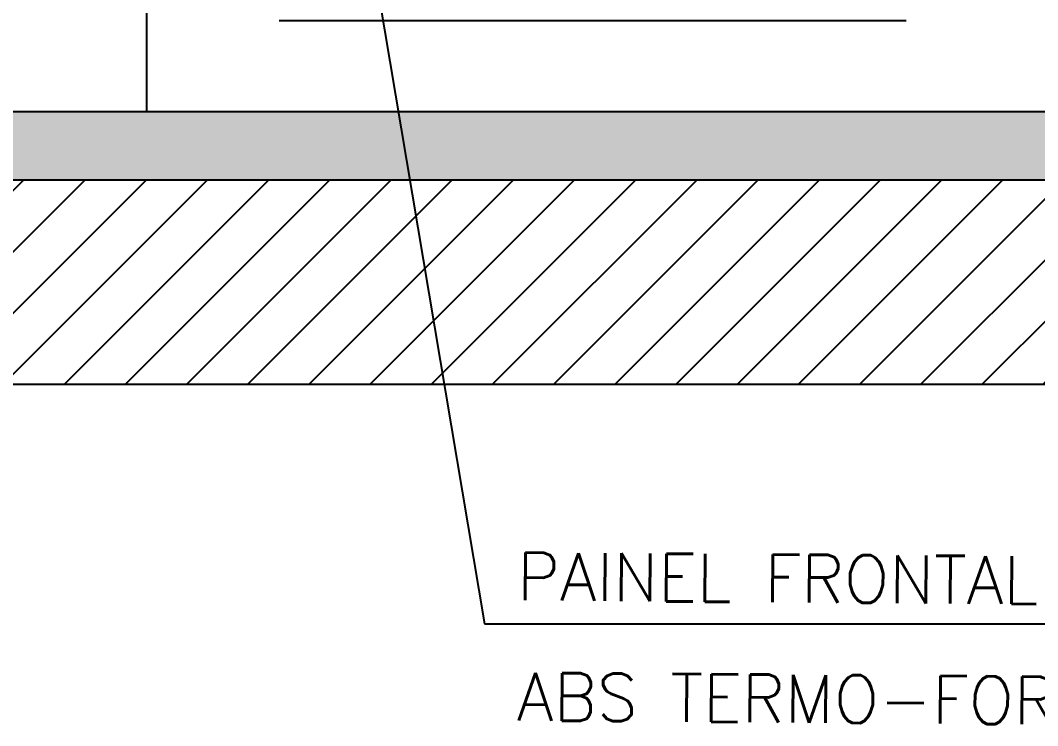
# Model space of a CAD drawing. Extents: x -36.1 to 57, y 1.4 to 46.9.
# Drawn here: x 32.186 to 33.679, y 2.75 to 3.785 of the extents above; entities that cross this region are included whole.
import ezdxf

# ---------------------------------------------------------------- set-up
doc = ezdxf.new("R2010")
doc.units = 0
doc.header["$LTSCALE"] = 0.02
for name, color, linetype in [('A-HACHU', 250, 'CONTINUOUS'), ('CARENAGEM', 1, 'CONTINUOUS'), ('COTAS', 6, 'CONTINUOUS'), ('DIVISORIA', 5, 'CONTINUOUS'), ('PAREDES', 7, 'CONTINUOUS')]:
    doc.layers.add(name, color=color, linetype=linetype)
doc.styles.add('COTAS', font='romans.shx', dxfattribs={"width": 0.75})

msp = doc.modelspace()

# ---------------------------------------------------------------- hatches: boundary and pattern name
at = {"layer": 'A-HACHU'}
h = msp.add_hatch(dxfattribs=at)
h.set_pattern_fill('ANSI31', color=256, scale=0.02, angle=0.01, style=0)
h.paths.add_polyline_path([(32.7581, 3.5505), (27.3723, 3.5505), (27.7632, 3.2505), (32.8086, 3.2505)])
h.paths.add_polyline_path([(27.3723, 3.5505), (25.9039, 3.5505), (25.9039, 3.2505), (27.7632, 3.2505)])
h.paths.add_polyline_path([(35.2088, 3.5505), (32.7581, 3.5505), (32.8086, 3.2505), (35.8667, 3.2505)])
h.paths.add_polyline_path([(37.9119, 3.5505), (35.2088, 3.5505), (35.8667, 3.2505), (37.9119, 3.2505)])

# ---------------------------------------------------------------- linework, layer by layer
msp.add_solid([(25.9039, 3.6505), (25.9039, 3.5505), (37.9119, 3.6505), (37.9119, 3.5505)], dxfattribs=at)
at = {"layer": 'CARENAGEM', "linetype": 'Continuous'}
for p, q in [((32.5665, 3.7848), (33.4865, 3.7848)), ((32.5665, 3.7848), (33.4865, 3.7848)), ((32.5665, 3.7848), (32.5665, 3.7848)), ((33.4865, 3.7848), (33.4865, 3.7848))]:
    msp.add_line(p, q, dxfattribs=at)
at = {"layer": 'COTAS'}
for p, q in [((32.6713, 4.0656), (32.8677, 2.8995)), ((32.8677, 2.8995), (34.2037, 2.8995))]:
    msp.add_line(p, q, dxfattribs=at)
at = {"layer": 'DIVISORIA', "linetype": 'Continuous'}
msp.add_line((32.3715, 6.0505), (32.3715, 3.6505), dxfattribs=at)
at = {"layer": 'PAREDES'}
for p, q in [((37.9119, 3.6505), (25.9039, 3.6505)), ((37.9119, 3.5505), (25.9039, 3.5505)), ((37.9119, 3.2505), (25.9039, 3.2505))]:
    msp.add_line(p, q, dxfattribs=at)

# ---------------------------------------------------------------- texts
at = {"layer": 'COTAS', "style": 'COTAS'}
for s, p in [('PAINEL FRONTAL', (32.9151, 2.9342)), ('ABS TERMO-FORMATO', (32.9151, 2.7579))]:
    msp.add_text(s, height=0.07, rotation=359.5694, dxfattribs=at).set_placement(p)

doc.saveas('drawing.dxf')
